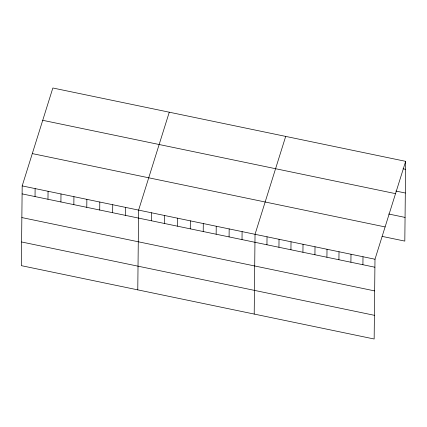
<?xml version="1.0" encoding="UTF-8"?>
<svg xmlns="http://www.w3.org/2000/svg" width="427" height="427" viewBox="0 0 427 427"><rect width="100%" height="100%" fill="white"/><g stroke="black" fill="none" stroke-linecap="round" stroke-linejoin="round"><path stroke-width="0.64" d="M22.183 185.9L21.35 265.663L374.153 339.001L374.991 259.237L405.65 161.337L52.847 87.999L22.183 185.9L374.991 259.237M35.035 196.575L35.121 188.59M47.973 199.265L48.059 191.28M60.912 201.95L60.992 193.97M73.844 204.64L73.93 196.655M86.782 207.33L86.868 199.345M99.721 210.02L99.801 202.035M112.653 212.71L112.739 204.725M125.591 215.395L125.677 207.415M137.777 289.864L138.61 210.1L169.268 112.2M151.462 220.775L151.548 212.79M164.4 223.465L164.486 215.48M177.338 226.155L177.418 218.17M190.271 228.84L190.357 220.86M203.209 231.53L203.295 223.545M216.147 234.22L216.227 226.235M229.08 236.91L229.166 228.925M242.018 239.6L242.098 231.615M254.204 314.064L255.036 234.306L285.695 136.405M266.95 244.783L267.03 236.798M278.943 247.276L279.028 239.291M290.942 249.768L291.022 241.783M302.935 252.261L303.021 244.276M314.929 254.754L315.014 246.769M326.927 257.246L327.007 249.267M338.921 259.739L339.006 251.759M350.914 262.237L350.999 254.252M362.913 264.729L362.998 256.744M405.65 161.337L404.817 241.1L382.085 236.377M403.04 168.798L405.565 169.322M395.85 191.04L405.319 193.009M42.727 120.307L395.53 193.644M388.65 214.002L405.063 217.412M32.303 153.592L385.106 226.929M22.103 193.885L374.906 267.222M21.852 217.573L374.66 290.91M21.596 241.976L374.404 315.313"/></g></svg>
